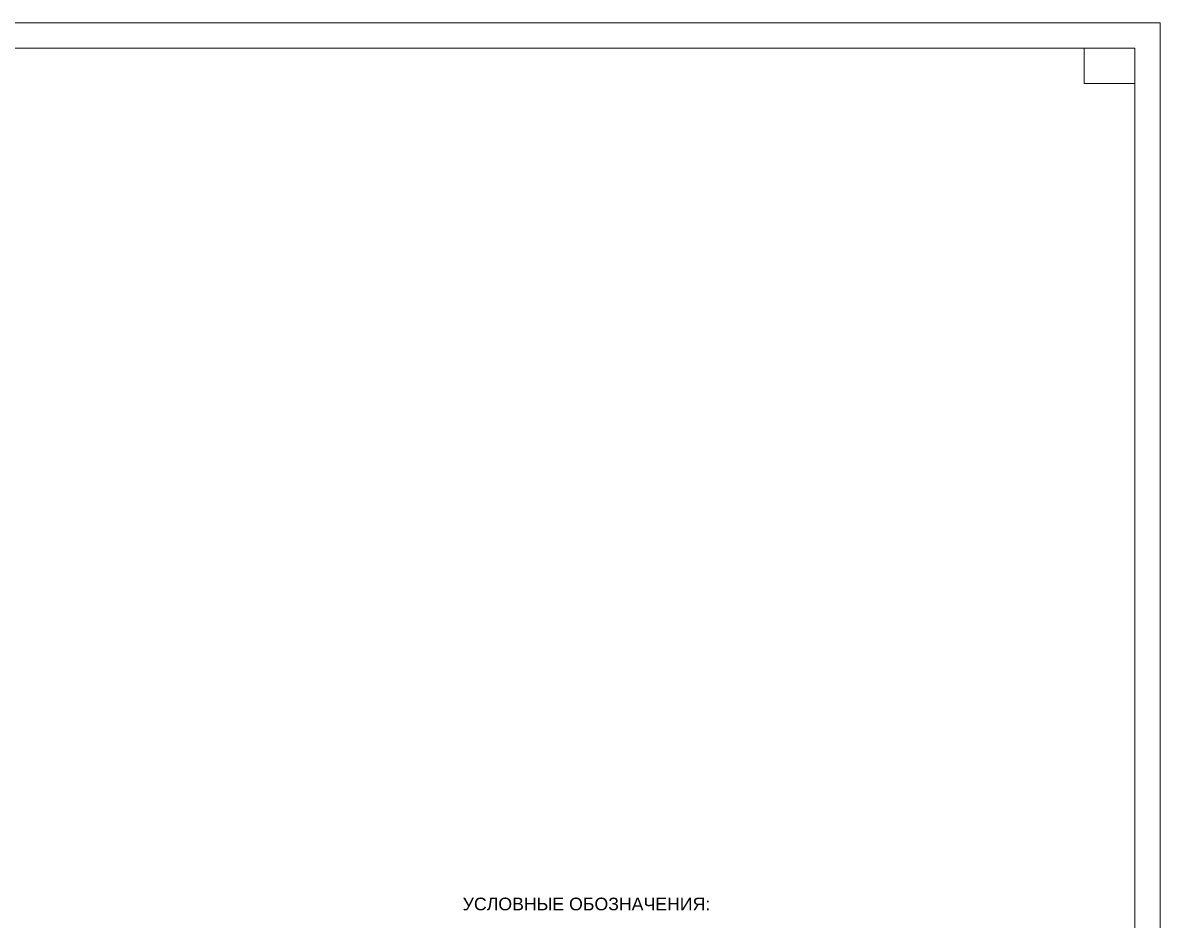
# Model space of a CAD drawing. Header units: metres. Extents: x -163 to 308, y -116 to 9.
# Drawn here: x 91.28 to 113.72, y -12.77 to 4.94 of the extents above; entities that cross this region are included whole.
import ezdxf
from ezdxf.enums import TextEntityAlignment as Align

# ---------------------------------------------------------------- set-up
doc = ezdxf.new("R2010")
doc.units = ezdxf.units.M
doc.header["$MEASUREMENT"] = 0
doc.linetypes.add('DGN Style 3', pattern=[20.175985, 14.411418, -5.764567])
doc.styles.add('Style-Arial', font='arial.ttf')

# ---------------------------------------------------------------- blocks, each defined once
blk = doc.blocks.new('*U293')
at = {"color": 7, "linetype": 'Continuous', "lineweight": 13}
for p, q in [((0.013, 20), (28.513, 20)), ((27.513, 20), (27.513, 19.3)), ((28.513, 20), (28.513, -20)), ((27.513, 19.3), (28.513, 19.3))]:
    blk.add_line(p, q, dxfattribs=at)
at = {"color": 7, "linetype": 'Continuous', "lineweight": 0, "flags": 128}
blk.add_lwpolyline([(29.013, 20.5), (-28.987, 20.5), (-28.987, -20.5), (29.013, -20.5), (29.013, 20.5)], close=True, dxfattribs=at)

msp = doc.modelspace()

# ---------------------------------------------------------------- block references
at = {"color": 7, "linetype": 'Continuous', "lineweight": 13}
msp.add_blockref('*U293', (84.70464069, -15.55985294), dxfattribs=at)

# ---------------------------------------------------------------- texts
at = {"color": 7, "linetype": 'DGN Style 3', "lineweight": 13, "style": 'Style-Arial'}
msp.add_text('УСЛОВНЫЕ ОБОЗНАЧЕНИЯ:', height=0.25, dxfattribs=at).set_placement((99.95455683, -12.3231535), align=Align.TOP_LEFT)

doc.saveas('drawing.dxf')
